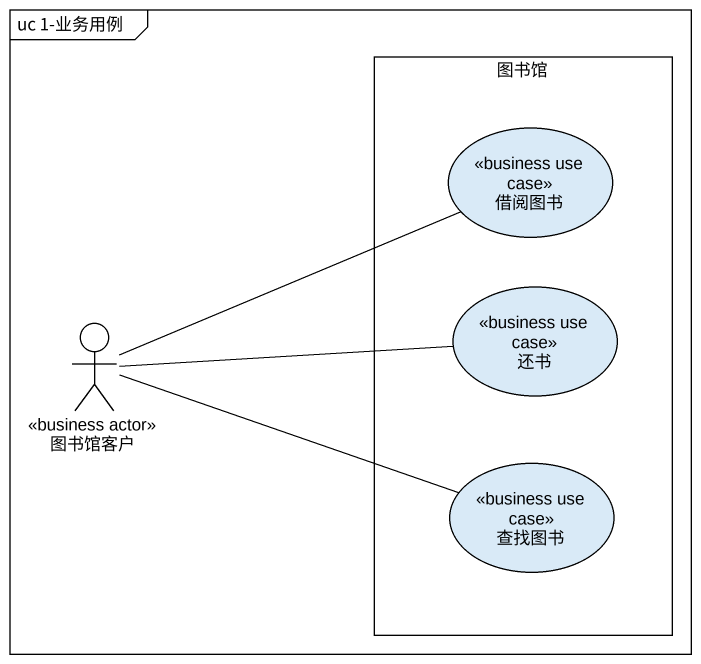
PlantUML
@startuml
mainframe uc 1-业务用例
rectangle 图书馆 {
  usecase 借阅图书 <<business use case>>
  usecase 还书 <<business use case>>
  usecase 查找图书 <<business use case>>
}
actor 图书馆客户 <<business actor>>
图书馆客户 -right- 借阅图书
图书馆客户 -right- 还书
图书馆客户 -right- 查找图书
@enduml
